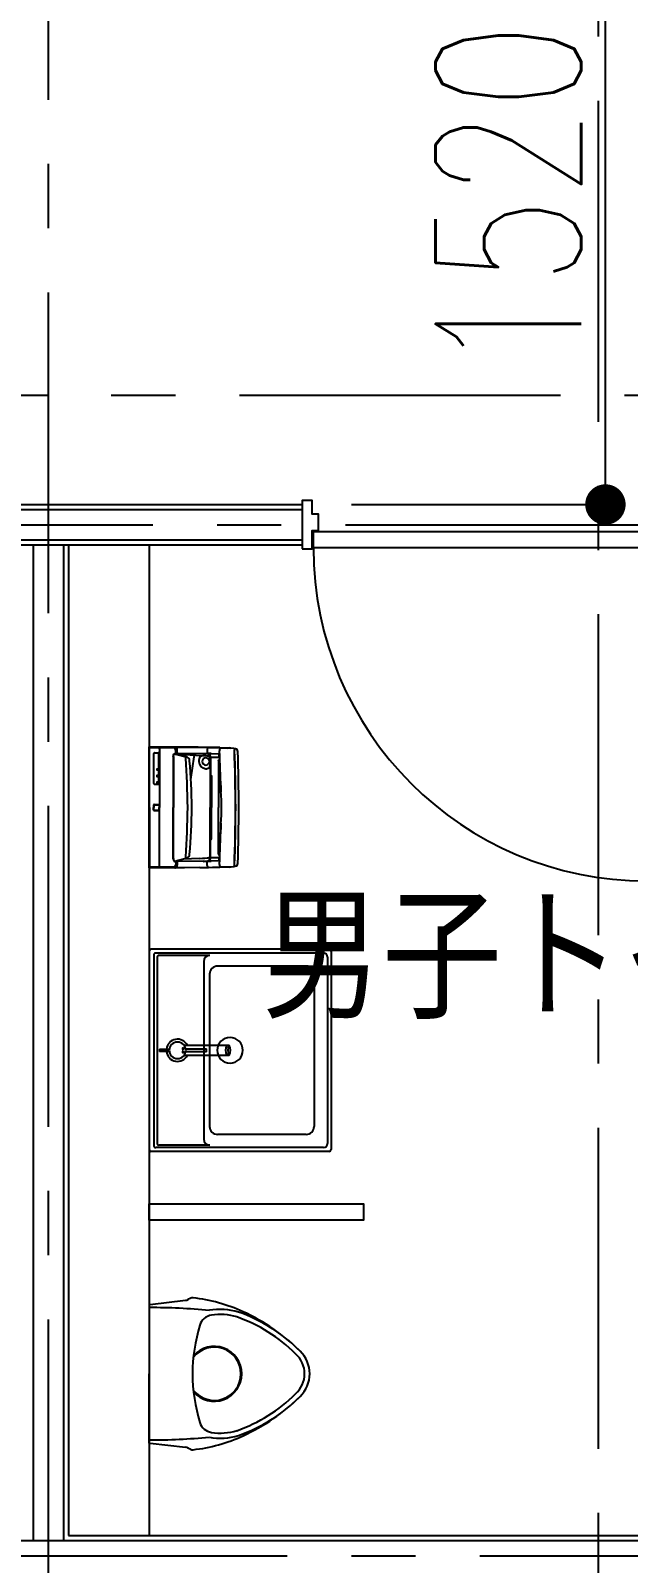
# Model space of a CAD drawing. Extents: x -119186 to 81195, y 1816 to 147180.
# Drawn here: x 26812 to 28291, y 32494 to 36285 of the extents above; entities that cross this region are included whole.
import ezdxf
from ezdxf.enums import TextEntityAlignment as Align

# ---------------------------------------------------------------- set-up
doc = ezdxf.new("R2010")
doc.units = 0
doc.header["$LTSCALE"] = 12.7
doc.header["$MEASUREMENT"] = 0
doc.header["$PDMODE"] = 1
doc.header["$PDSIZE"] = -2
doc.linetypes.add('CENTER', pattern=[2, 1.25, -0.25, 0.25, -0.25])
doc.layers.get('0').update_dxf_attribs({"linetype": 'CONTINUOUS'})
doc.layers.get('DEFPOINTS').update_dxf_attribs({"color": 1, "linetype": 'CONTINUOUS'})
for name, color, linetype in [('80_SHELL_TEXT', 7, 'CONTINUOUS'), ('A_寸法', 9, 'CONTINUOUS'), ('A_建築（什器）', 8, 'CONTINUOUS'), ('A_建築（建具）', 2, 'CONTINUOUS'), ('A_建築（新設・仕上げ）', 2, 'CONTINUOUS'), ('A_建築（軽鉄下地）', 8, 'CONTINUOUS'), ('A_通り芯', 8, 'CENTER')]:
    doc.layers.add(name, color=color, linetype=linetype)
doc.styles.add('Dim', font='simplex.shx', dxfattribs={"width": 0.7, "bigfont": 'extfont2.shx'})
doc.styles.get("Standard").update_dxf_attribs({"font": 'txt', "bigfont": 'BIGFONT.SHX'})
doc.dimstyles.new('1-200', dxfattribs={"dimscale": 200, "dimtxt": 3, "dimasz": 1, "dimexe": 1, "dimexo": 1, "dimgap": 1, "dimtad": 1, "dimdec": 0, "dimtxsty": 'Dim', "dimblk": 'DOT', "dimcen": 2.5, "dimadec": 0, "dimazin": 0, "dimtfac": 1, "dimtdec": 0, "dimtix": 1, "dimtmove": 2, "dimatfit": 3, "dimldrblk": '引出線', "dimfxl": 1, "dimlwd": -1, "dimlwe": -1, "dimarcsym": 0})

# ---------------------------------------------------------------- blocks, each defined once
blk = doc.blocks.new('_Dot')
at = {"color": 0, "linetype": 'ByBlock', "lineweight": -2}
blk.add_line((-0.5, 0), (-1, 0), dxfattribs=at)
at = {"color": 0, "linetype": 'ByBlock', "const_width": 0.5}
blk.add_lwpolyline([(-0.25, 0, 1), (0.25, 0, 1)], format="xyb", close=True, dxfattribs=at)
blk = doc.blocks.new('*D41')
at = {"layer": 'A_寸法', "color": 0, "transparency": 16777216}
for p, q in [((27628.2, 36632.6), (28234.4, 36632.6)), ((28234.4, 35212.6), (28234.4, 36532.6)), ((27606, 35112.6), (28234.4, 35112.6))]:
    blk.add_line(p, q, dxfattribs=at)
at = {"layer": 'DEFPOINTS', "color": 0, "transparency": 16777216}
for p in [(27628.2, 36632.6), (28234.4, 36632.6), (27606, 35112.6)]:
    blk.add_point(p, dxfattribs=at)
at = {"layer": 'A_寸法', "color": 0, "transparency": 16777216, "xscale": 100, "yscale": 100, "zscale": 100}
for p, rotation in [((28234.4, 36632.6), 90), ((28234.4, 35112.6), 270)]:
    blk.add_blockref('_Dot', p, dxfattribs=dict(at, rotation=rotation))
at = {"layer": 'A_寸法', "color": 0, "transparency": 16777216, "insert": (27994.4, 35872.6), "char_height": 360, "attachment_point": 5, "rotation": 90, "style": 'Dim'}
blk.add_mtext('1520', dxfattribs=at)
blk = doc.blocks.new('引出線')
at = {"color": 0, "linetype": 'ByBlock'}
for points in [[(0, 0), (-1.96, -0.4)], [(-1, 0), (0, 0)]]:
    blk.add_lwpolyline(points, dxfattribs=at)
blk = doc.blocks.new('Toilet for Men')
at = {"color": 0}
for p, q in [((-186.9, 103), (-183.6, 96)), ((-171.6, 2.5), (-181.7, 89.6)), ((171.6, 2.5), (181.7, 89.6)), ((186.9, 103), (183.6, 96)), ((-171.6, 2.5), (-171.3, 0)), ((-171.3, 0), (0, 0)), ((171.3, 0), (0, 0)), ((171.6, 2.5), (171.3, 0))]:
    blk.add_line(p, q, dxfattribs=at)
for centre, radius, start, end in [((0, 318.5), 78.6, 90, 135.7064), ((0, 318.5), 66, 90, 138.6236), ((0, 318.5), 78.6, 44.2936, 90), ((0, 318.5), 66, 41.3764, 90), ((305.3, 20.6), 505.2, 135.7064, 155.2161), ((226.3, 87.8), 401.6, 135.157, 160.6404), ((226.3, 87.8), 389, 135.157, 160.6404), ((-226.3, 87.8), 389, 19.3596, 44.843), ((-305.3, 20.6), 505.2, 24.7839, 44.2936), ((-226.3, 87.8), 401.6, 19.3596, 44.843), ((211.8, 63.8), 402.1, 155.2161, 173.6168), ((0, 161.1), 67.9, 310.6222, 229.3778), ((-211.8, 63.8), 402.1, 6.3832, 24.7839), ((-2.8, 175.9), 156.5, 163.2845, 189.9664), ((-2.8, 175.9), 143.8, 163.2845, 188.8438), ((0, 161.1), 65.9, 307.9237, 232.0763), ((2.8, 175.9), 143.8, 351.1562, 16.7155), ((2.8, 175.9), 156.5, 350.0336, 16.7155), ((-109.9, 159.2), 35.4, 188.8438, 252.6558), ((109.9, 159.2), 35.4, 287.3442, 351.1562), ((1493.3, -1.4), 1657, 174.7996, 179.9529), ((0, 511.2), 404.1, 252.6558, 270), ((0, 511.2), 404.1, 270, 287.3442), ((-1493.3, -1.4), 1657, 0.0471, 5.2004), ((-177.8, 107.4), 10.1, 173.6168, 205.641), ((-201.8, 87.3), 20.2, 6.6208, 25.641), ((201.8, 87.3), 20.2, 154.359, 173.3792), ((177.8, 107.4), 10.1, 334.359, 6.3832)]:
    blk.add_arc(centre, radius, start, end, dxfattribs=at)

msp = doc.modelspace()

# ---------------------------------------------------------------- linework, layer by layer
at = {"layer": 'A_建築（什器）'}
msp.add_line((27105.68, 35010.15), (27105.68, 32562.64), dxfattribs=at)
at = {"layer": 'A_建築（什器）', "linetype": 'ByBlock', "lineweight": -2}
for p, q in [((27105.68, 34512.64), (27105.69, 34512.75)), ((27105.68, 34512.64), (27105.68, 34363.15)), ((27105.68, 34213.65), (27105.68, 34512.64)), ((27105.68, 34511.73), (27105.69, 34511.84)), ((27105.68, 34510.12), (27105.69, 34510.24)), ((27105.68, 34504.45), (27105.69, 34504.49)), ((27105.69, 34512.75), (27105.73, 34512.86)), ((27105.73, 34511.95), (27105.69, 34511.85)), ((27105.69, 34511.84), (27105.72, 34511.94)), ((27105.69, 34510.24), (27105.73, 34510.34)), ((27105.69, 34504.49), (27105.73, 34504.52)), ((27105.75, 34512), (27105.72, 34511.94)), ((27105.73, 34512.86), (27105.79, 34512.95)), ((27105.78, 34512.04), (27105.73, 34511.95)), ((27105.73, 34510.34), (27105.79, 34510.44)), ((27105.73, 34504.52), (27105.79, 34504.56)), ((27105.8, 34512.06), (27105.75, 34512)), ((27105.79, 34512.95), (27105.87, 34513.03)), ((27105.79, 34510.44), (27105.87, 34510.52)), ((27105.79, 34504.56), (27105.88, 34504.58)), ((27105.85, 34512.11), (27105.8, 34512.06)), ((27105.92, 34512.16), (27105.85, 34512.11)), ((27105.87, 34513.03), (27105.97, 34513.09)), ((27105.87, 34510.52), (27105.97, 34510.58)), ((27105.88, 34504.58), (27105.98, 34504.6)), ((27105.99, 34512.2), (27105.92, 34512.16)), ((27105.97, 34513.09), (27106.07, 34513.13)), ((27105.97, 34510.58), (27106.07, 34510.61)), ((27105.98, 34504.6), (27106.09, 34504.61)), ((27106.08, 34512.22), (27105.99, 34512.2)), ((27106.07, 34513.13), (27106.18, 34513.14)), ((27106.07, 34510.61), (27106.18, 34510.62)), ((27106.18, 34512.23), (27106.08, 34512.22)), ((27106.09, 34504.61), (27106.2, 34504.61)), ((27280.18, 34511.62), (27106.18, 34513.14)), ((27106.33, 34510.62), (27106.18, 34513.14)), ((27106.18, 34510.62), (27106.18, 34513.14)), ((27106.19, 34510.61), (27106.18, 34510.62)), ((27106.2, 34510.57), (27106.19, 34510.61)), ((27106.2, 34510.47), (27106.2, 34510.57)), ((27106.22, 34510.32), (27106.2, 34510.47)), ((27106.2, 34504.61), (27106.31, 34504.61)), ((27106.23, 34510.09), (27106.22, 34510.32)), ((27106.24, 34509.77), (27106.23, 34510.09)), ((27106.26, 34509.38), (27106.24, 34509.77)), ((27106.26, 34511.84), (27155.99, 34511.37)), ((27106.27, 34508.93), (27106.26, 34509.38)), ((27106.28, 34508.41), (27106.27, 34508.93)), ((27106.29, 34507.78), (27106.28, 34508.41)), ((27106.3, 34507.04), (27106.29, 34507.78)), ((27106.31, 34505.38), (27106.3, 34507.04)), ((27152.92, 34510.64), (27106.31, 34510.88)), ((27106.32, 34363.15), (27106.31, 34505.38)), ((27106.32, 34363.15), (27106.33, 34510.62)), ((27166.86, 34510.4), (27106.33, 34510.62)), ((27117.14, 34422.74), (27117.14, 34496.8)), ((27118.96, 34498.73), (27127.91, 34498.73)), ((27126.18, 34513.14), (27226.7, 34513.14)), ((27129.73, 34422.74), (27129.73, 34496.8)), ((27131.12, 34504.99), (27131.18, 34363.15)), ((27131.12, 34504.99), (27131.18, 34363.15)), ((27155.93, 34511.37), (27152.92, 34510.64)), ((27168.45, 34511.68), (27169.21, 34511.95)), ((27169.09, 34496.42), (27170.84, 34496.26)), ((27169.14, 34511.94), (27171.07, 34512.03)), ((27169.51, 34495.54), (27174.89, 34494.48)), ((27231, 34511.64), (27171.07, 34512.03)), ((27171.12, 34496.27), (27174.53, 34496.98)), ((27171.21, 34496.62), (27171.21, 34504.59)), ((27174.52, 34496.37), (27174.56, 34498.22)), ((27239.03, 34496.18), (27174.53, 34496.98)), ((27174.65, 34499.09), (27174.66, 34505.57)), ((27174.65, 34499.09), (27175.29, 34498.54)), ((27175.31, 34498.53), (27175.28, 34505.74)), ((27249.01, 34506.22), (27248.96, 34497.21)), ((27258.82, 34496.92), (27248.96, 34497.37)), ((27259.14, 34495.64), (27249.76, 34495.74)), ((27258.78, 34496.16), (27258.82, 34496.92)), ((27277.7, 34495.2), (27258.78, 34496.16)), ((27277.75, 34494.85), (27259.14, 34495.64)), ((27318.9, 34508.29), (27316.36, 34508.54)), ((27165.15, 34489.75), (27165.03, 34363.15)), ((27165.55, 34489.71), (27165.15, 34489.8)), ((27165.55, 34489.71), (27165.55, 34363.15)), ((27174.89, 34494.48), (27194.28, 34489.38)), ((27236.82, 34490.7), (27176.37, 34494.33)), ((27209.01, 34432.34), (27216.55, 34488.68)), ((27255.91, 34485.59), (27255.84, 34467.48)), ((27256.68, 34486.91), (27256.65, 34363.17)), ((27257.52, 34486.95), (27257.52, 34441.03)), ((27277.4, 34478.57), (27277.4, 34363.15)), ((27279.68, 34481.15), (27278.03, 34481.15)), ((27118.96, 34420.85), (27127.91, 34420.85)), ((27257.08, 34437.36), (27257.08, 34363.15)), ((27259.91, 34437.38), (27259.92, 34363.15)), ((27105.68, 34213.65), (27105.68, 34363.15)), ((27106.32, 34363.15), (27106.33, 34215.67)), ((27116.38, 34368.64), (27116.38, 34363.14)), ((27116.38, 34368.64), (27116.53, 34368.64)), ((27116.38, 34357.65), (27116.38, 34363.15)), ((27116.38, 34357.64), (27116.53, 34357.64)), ((27116.53, 34368.64), (27116.53, 34363.14)), ((27116.53, 34357.64), (27116.53, 34363.15)), ((27116.68, 34368.64), (27116.68, 34363.14)), ((27116.68, 34368.64), (27117.22, 34368.64)), ((27116.68, 34357.65), (27116.68, 34363.15)), ((27116.68, 34357.64), (27117.22, 34357.64)), ((27116.79, 34368.64), (27116.79, 34363.14)), ((27116.79, 34357.65), (27116.79, 34363.15)), ((27117.22, 34368.64), (27117.23, 34363.14)), ((27117.22, 34357.64), (27117.23, 34363.15)), ((27117.22, 34357.64), (27117.23, 34363.15)), ((27118.19, 34370.45), (27129.37, 34370.45)), ((27118.19, 34370.45), (27118.19, 34370.3)), ((27118.19, 34370.3), (27129.37, 34370.3)), ((27118.19, 34370.15), (27129.37, 34370.15)), ((27118.19, 34370.15), (27118.19, 34369.6)), ((27118.19, 34370.03), (27129.37, 34370.03)), ((27118.19, 34356.14), (27118.19, 34356.68)), ((27118.19, 34356.25), (27129.37, 34356.25)), ((27118.19, 34356.14), (27129.37, 34356.14)), ((27118.19, 34355.84), (27118.19, 34355.99)), ((27118.19, 34355.99), (27129.37, 34355.99)), ((27118.19, 34355.84), (27129.37, 34355.84)), ((27118.23, 34369.6), (27129.32, 34369.6)), ((27118.23, 34356.68), (27129.32, 34356.68)), ((27129.37, 34370.45), (27129.37, 34370.3)), ((27129.37, 34370.15), (27129.37, 34369.6)), ((27129.37, 34356.14), (27129.37, 34356.68)), ((27129.37, 34355.84), (27129.37, 34355.99)), ((27130.33, 34368.64), (27130.34, 34363.15)), ((27130.88, 34368.64), (27130.33, 34368.64)), ((27130.33, 34357.64), (27130.34, 34363.14)), ((27130.88, 34357.64), (27130.33, 34357.64)), ((27130.77, 34368.64), (27130.77, 34363.14)), ((27130.77, 34357.65), (27130.77, 34363.15)), ((27130.88, 34368.64), (27130.88, 34363.14)), ((27130.88, 34357.65), (27130.88, 34363.15)), ((27131.03, 34368.64), (27131.03, 34363.14)), ((27131.18, 34368.64), (27131.03, 34368.64)), ((27131.03, 34357.64), (27131.03, 34363.15)), ((27131.18, 34357.64), (27131.03, 34357.64)), ((27131.12, 34221.3), (27131.18, 34363.15)), ((27131.12, 34221.3), (27131.18, 34363.14)), ((27131.18, 34368.64), (27131.18, 34363.14)), ((27131.18, 34357.65), (27131.18, 34363.15)), ((27165.15, 34236.54), (27165.03, 34363.15)), ((27165.55, 34236.59), (27165.55, 34363.15)), ((27256.68, 34239.38), (27256.65, 34363.12)), ((27257.08, 34288.93), (27257.08, 34363.15)), ((27259.91, 34288.92), (27259.92, 34363.15)), ((27277.4, 34247.72), (27277.4, 34363.15)), ((27257.52, 34239.34), (27257.52, 34285.26)), ((27165.55, 34238.38), (27165.15, 34238.18)), ((27169.09, 34229.87), (27170.84, 34230.03)), ((27169.51, 34230.75), (27174.89, 34231.81)), ((27171.12, 34230.02), (27174.53, 34229.31)), ((27171.21, 34229.67), (27171.21, 34221.7)), ((27174.52, 34229.92), (27174.56, 34228.08)), ((27239.03, 34230.11), (27174.53, 34229.31)), ((27174.89, 34231.81), (27194.28, 34236.91)), ((27230.95, 34237.12), (27189.69, 34235.46)), ((27259.14, 34230.65), (27249.76, 34230.55)), ((27277.7, 34231.09), (27258.78, 34230.13)), ((27258.78, 34230.13), (27258.82, 34229.38)), ((27277.75, 34231.44), (27259.14, 34230.65)), ((27279.68, 34245.15), (27278.03, 34245.15)), ((27106.33, 34215.67), (27106.18, 34213.15)), ((27280.18, 34214.67), (27106.18, 34213.15)), ((27106.26, 34214.45), (27155.99, 34214.92)), ((27152.92, 34215.65), (27106.31, 34215.41)), ((27166.86, 34215.89), (27106.33, 34215.67)), ((27109.68, 34214.99), (27111.18, 34215.01)), ((27109.98, 34214.63), (27110.88, 34214.63)), ((27113.18, 34215.02), (27114.68, 34215.03)), ((27113.48, 34214.65), (27114.38, 34214.65)), ((27155.93, 34214.92), (27152.92, 34215.65)), ((27168.45, 34214.61), (27169.21, 34214.34)), ((27169.14, 34214.35), (27171.07, 34214.27)), ((27231, 34214.65), (27171.07, 34214.27)), ((27174.65, 34227.2), (27175.29, 34227.75)), ((27174.65, 34227.2), (27174.66, 34220.72)), ((27175.31, 34227.76), (27175.28, 34220.55)), ((27258.82, 34229.38), (27248.96, 34228.92)), ((27249.01, 34220.07), (27248.96, 34229.08)), ((27318.9, 34218.01), (27316.36, 34217.75))]:
    msp.add_line(p, q, dxfattribs=at)
at = {"layer": 'A_建築（什器）', "linetype": 'Continuous'}
for p, q in [((27105.68, 34007.7), (27105.68, 33517.7)), ((27540.68, 34012.7), (27110.68, 34012.7)), ((27550.68, 34012.7), (27113.68, 34012.7)), ((27536.98, 34003.3), (27122.18, 34003.3)), ((27555.68, 34007.7), (27555.68, 33517.7)), ((27117.18, 33998.3), (27117.18, 33527.1)), ((27125.18, 33992.24), (27125.18, 33533.16)), ((27255.68, 33997.24), (27130.18, 33997.24)), ((27240.68, 33982.24), (27240.68, 33543.16)), ((27493.82, 33970.83), (27275.04, 33970.83)), ((27546.98, 33993.3), (27546.98, 33532.1)), ((27255.04, 33950.83), (27255.04, 33574.57)), ((27513.82, 33950.83), (27513.82, 33574.57)), ((27191.93, 33775.2), (27303.81, 33775.2)), ((27131.5, 33765.7), (27131.5, 33759.7)), ((27131.5, 33765.7), (27155.4, 33765.7)), ((27155.4, 33759.7), (27131.5, 33759.7)), ((27303.81, 33750.2), (27191.93, 33750.2)), ((27195.79, 33766.7), (27247.48, 33766.7)), ((27247.48, 33758.7), (27195.79, 33758.7)), ((27493.82, 33554.57), (27275.04, 33554.57)), ((27540.68, 33512.7), (27110.68, 33512.7)), ((27550.68, 33512.7), (27113.68, 33512.7)), ((27536.98, 33522.1), (27122.18, 33522.1)), ((27255.68, 33528.16), (27130.18, 33528.16))]:
    msp.add_line(p, q, dxfattribs=at)
at = {"layer": 'A_建築（什器）', "linetype": 'ByBlock', "lineweight": -2}
for points in [[(27126.68, 34456.15), (27126.68, 34458.15), (27124.68, 34458.15), (27124.68, 34456.15)], [(27126.68, 34440.15), (27126.68, 34442.15), (27124.68, 34442.15), (27124.68, 34440.15)], [(27126.68, 34424.15), (27126.68, 34426.15), (27124.68, 34426.15), (27124.68, 34424.15)]]:
    msp.add_lwpolyline(points, close=True, dxfattribs=at)
at = {"layer": 'A_建築（什器）'}
msp.add_lwpolyline([(27105.68, 33342.92), (27105.68, 33382.92), (27635.68, 33382.92), (27635.68, 33342.92)], close=True, dxfattribs=at)
at = {"layer": 'A_建築（什器）', "linetype": 'ByBlock', "lineweight": -2}
for centre, radius, start, end in [((27106.19, 34512.63), 0.508, 90.40709, 179.09433), ((27106.21, 34510.1), 0.535, 77.65325, 177.50959), ((27106.18, 34511.35), 0.494, 80.78687, 173.76559), ((27118.97, 34496.89), 1.84, 90.47323, 181.5752), ((27127.89, 34496.89), 1.84, 358.4248, 89.52677), ((27166.13, 34505.34), 5.14, 351.61712, 85.83375), ((27168.84, 34504.35), 7.34, 57.85228, 93.01914), ((27169.62, 34505.34), 6.63, 50.50118, 93.56374), ((27170.89, 34498.21), 1.95, 267.22435, 286.69488), ((27172.74, 34496.48), 1.54, 174.6312, 249.96018), ((27168.7, 34506.15), 5.98, 354.4982, 47.8468), ((27168.84, 34506.34), 6.47, 354.72966, 39.47523), ((27176.86, 34496.39), 2.34, 177.63166, 257.81082), ((27173.2, 34498.61), 2.1, 309.27009, 358.08507), ((27178.43, 34498.28), 3.87, 167.95153, 180.96607), ((25484.52, -29742.79), 64278.16, 88.3679564, 88.4430501), ((27239.21, 34376.98), 119.23, 84.92364, 90.49787), ((27250.99, 34497.36), 2.04, 184.29974, 232.81569), ((27253.51, 34506.61), 4.47, 79.51612, 180.6677), ((27252.62, 34497.19), 1.98, 179.01668, 228.86237), ((27242.21, 34484.14), 14.72, 10.65762, 51.88781), ((27254.54, 34497.2), 1.99, 179.1359, 229.16074), ((27246.41, 34486.93), 11.12, 359.70517, 52.09031), ((27259.36, 34496.18), 0.579, 181.88227, 247.39227), ((27276.94, 34493.79), 1.6, 14.7837, 61.68197), ((27285.39, 34504.3), 5.84, 89.00756, 186.64228), ((23627.45, 34329.17), 3656.3, 1.2064, 2.73477), ((27299.96, 34662.6), 152.27, 262.53903, 271.79753), ((27304.26, 34500.91), 9.51, 64.47007, 87.16231), ((22819.09, 34352.45), 4500.04, 0.1362, 1.94476), ((22643.77, 34350.65), 4675.88, 0.15309, 1.88884), ((27318.57, 34501.88), 6.41, 359.74341, 87.04235), ((22881.65, 34354.73), 4445.77, 0.1084, 1.89632), ((27191.03, 34472.21), 17.45, 43.25576, 78.6144), ((25223.76, 34346.42), 1977.27, 0.48893, 4.02388), ((27195.53, 34478.09), 10.22, 4.63407, 36.47818), ((25759.66, 34352.94), 1451.52, 0.40284, 4.97893), ((27223.47, 34488.47), 6.93, 150.69173, 178.28267), ((27246.12, 34477.96), 17.59, 143.07997, 181.91967), ((27247.27, 34477.74), 18.74, 181.14905, 264.94618), ((27236.88, 34484.26), 6.45, 90.56797, 138.53278), ((27245.68, 34477.15), 8.88, 90, 270), ((27245.68, 34477.15), 8.88, 90, 270), ((27242.5, 34434.71), 56.28, 83.19719, 95.79552), ((27244.79, 34476.61), 17.55, 272.71544, 297.88788), ((27245.68, 34477.15), 8.88, 270, 90), ((27245.68, 34477.15), 8.88, 270, 90), ((27249.56, 34484.08), 6.52, 13.38397, 93.4593), ((27249.13, 34466.64), 6.76, 304.89075, 7.12218), ((27256.99, 34485.81), 1.09, 106.34374, 179.1385), ((27267.15, 34196.09), 290.96, 87.57296, 92.06365), ((27277.24, 34493.56), 1.38, 18.64192, 68.19917), ((27257.28, 34487.8), 22.16, 4.3355, 16.79605), ((36078.81, 34809.87), 8805.26, 182.084634, 182.658521), ((27118.97, 34422.69), 1.84, 178.4248, 269.52677), ((27127.89, 34422.69), 1.84, 270.47323, 1.5752), ((26364.67, 34342.57), 920.47, 1.27566, 3.96045), ((27118.19, 34368.64), 1.81, 90, 180.03705), ((27118.19, 34357.64), 1.81, 179.96295, 270), ((27118.19, 34368.64), 1.66, 90, 180.56182), ((27118.19, 34357.64), 1.66, 179.43818, 270), ((27118.19, 34368.64), 1.51, 90, 180.04443), ((27118.19, 34357.64), 1.51, 179.95557, 270), ((27118.19, 34368.64), 1.39, 90, 180.13814), ((27118.19, 34357.64), 1.39, 179.86186, 270), ((27118.19, 34368.64), 0.962, 87.11525, 180), ((27118.19, 34357.64), 0.962, 180, 272.88475), ((27129.37, 34368.64), 0.962, 0, 92.88475), ((27129.37, 34357.64), 0.962, 267.11525, 0), ((27129.37, 34368.64), 1.81, 359.96295, 90), ((27129.37, 34368.64), 1.66, 359.43818, 90), ((27129.37, 34368.64), 1.51, 359.95557, 90), ((27129.37, 34368.64), 1.39, 359.86186, 90), ((27129.37, 34357.64), 1.66, 270, 0.56182), ((27129.37, 34357.64), 1.39, 270, 0.13814), ((27129.37, 34357.64), 1.81, 270, 0.03705), ((27129.37, 34357.64), 1.51, 270, 0.04443), ((25223.76, 34379.87), 1977.27, 355.97612, 359.51107), ((25759.66, 34373.35), 1451.52, 355.02107, 359.59716), ((26364.67, 34383.72), 920.47, 356.03955, 358.72434), ((22819.09, 34373.84), 4500.04, 358.05524, 359.8638), ((22643.77, 34375.64), 4675.88, 358.11116, 359.84691), ((22881.65, 34371.56), 4445.77, 358.10368, 359.8916), ((36078.81, 33916.43), 8805.26, 177.341479, 177.915366), ((23627.45, 34397.12), 3656.3, 357.26523, 358.7936), ((27170.89, 34228.08), 1.95, 73.30512, 92.77565), ((27172.74, 34229.81), 1.54, 110.03982, 185.3688), ((27176.86, 34229.91), 2.34, 102.18918, 182.36834), ((27191.03, 34254.08), 17.45, 281.3856, 316.74424), ((27195.53, 34248.2), 10.22, 323.52182, 355.36593), ((27209.41, 34527.99), 291.66, 274.23554, 279.19239), ((27239.21, 34349.32), 119.23, 269.50213, 275.07636), ((27250.99, 34228.93), 2.04, 127.18431, 175.70026), ((27252.62, 34229.1), 1.98, 131.13763, 180.98332), ((27242.21, 34242.15), 14.72, 308.11219, 349.34238), ((27254.54, 34229.09), 1.99, 130.83926, 180.8641), ((27246.41, 34239.36), 11.12, 307.90969, 0.29483), ((27256.91, 34240.35), 0.952, 197.22653, 255.58565), ((27267.15, 34530.2), 290.96, 267.93635, 272.42704), ((27259.36, 34230.11), 0.579, 112.60773, 178.11773), ((27276.94, 34232.5), 1.6, 298.31803, 345.2163), ((27277.24, 34232.73), 1.38, 291.80083, 341.35808), ((27257.28, 34238.49), 22.16, 343.20395, 355.6645), ((27106.21, 34216.19), 0.535, 182.49041, 282.34675), ((27106.19, 34213.66), 0.508, 180.90567, 269.59291), ((27106.18, 34214.94), 0.494, 186.23441, 279.21313), ((27109.98, 34214.94), 0.31, 168.87458, 269.7147), ((27110.88, 34214.94), 0.31, 270.2853, 11.12542), ((27113.48, 34214.96), 0.31, 168.87458, 269.7147), ((27114.38, 34214.96), 0.31, 270.2853, 11.12542), ((27166.13, 34220.95), 5.14, 274.16625, 8.38288), ((27168.84, 34221.95), 7.34, 266.98086, 302.14772), ((27169.62, 34220.95), 6.63, 266.43626, 309.49882), ((27168.7, 34220.14), 5.98, 312.1532, 5.5018), ((27168.84, 34219.95), 6.47, 320.52477, 5.27034), ((27173.2, 34227.68), 2.1, 1.91493, 50.72991), ((27178.43, 34228.01), 3.87, 179.03393, 192.04847), ((25484.52, 98469.08), 64278.16, 271.5569499, 271.6320436), ((27253.51, 34219.68), 4.47, 179.3323, 280.48388), ((27285.39, 34222), 5.84, 173.35772, 270.99244), ((27299.96, 34063.69), 152.27, 88.20247, 97.46097), ((27304.26, 34225.38), 9.51, 272.83769, 295.52993), ((27318.57, 34224.41), 6.41, 272.95765, 0.25659)]:
    msp.add_arc(centre, radius, start, end, dxfattribs=at)
at = {"layer": 'A_建築（什器）', "linetype": 'Continuous'}
for centre, radius, start, end in [((27110.68, 34007.7), 5, 90, 180), ((27122.18, 33998.3), 5, 90, 180), ((27536.98, 33993.3), 10, 0, 90), ((27550.68, 34007.7), 5, 0, 90), ((27130.18, 33992.24), 5, 90, 180), ((27255.68, 33982.24), 15, 90, 180), ((27275.04, 33950.83), 20, 90, 180), ((27493.82, 33950.83), 20, 0, 90), ((27175.68, 33762.7), 27.5, 27.03569, 173.73709), ((27175.68, 33762.7), 20.5, 90, 270), ((27175.68, 33762.7), 20.5, 270, 90), ((27305.68, 33762.7), 31.75, 90, 180), ((27319.37, 33762.7), 24.78, 149.71071, 210.28929), ((27325.21, 33762.7), 24.78, 149.71071, 210.28929), ((27282.41, 33762.7), 24.78, 329.71071, 30.28929), ((27305.68, 33762.7), 31.75, 270, 90), ((27175.68, 33762.7), 27.5, 186.26291, 332.96431), ((27189.68, 33766.7), 1.7, 90, 270), ((27189.68, 33758.7), 1.7, 90, 270), ((27189.68, 33766.7), 1.7, 270, 90), ((27189.68, 33758.7), 1.7, 270, 90), ((27207.68, 33762.7), 40, 354.26083, 5.73917), ((27305.68, 33762.7), 31.75, 180, 270), ((27275.04, 33574.57), 20, 180, 270), ((27493.82, 33574.57), 20, 270, 0), ((27110.68, 33517.7), 5, 180, 270), ((27122.18, 33527.1), 5, 180, 270), ((27130.18, 33533.16), 5, 180, 270), ((27255.68, 33543.16), 15, 180, 270), ((27536.98, 33532.1), 10, 270, 0), ((27550.68, 33517.7), 5, 270, 0)]:
    msp.add_arc(centre, radius, start, end, dxfattribs=at)
at = {"layer": 'A_建築（什器）', "linetype": 'ByBlock', "lineweight": -2, "extrusion": (0, 0, -1)}
for centre, major_axis, ratio, start_param, end_param in [((27128.86, 34504.95), (0.02, 5.59), 0.4038952, 6.2831853, 7.8892127), ((27168.96, 34489.74), (0.01, 6.69), 0.5694296, 4.7124069, 6.4000992), ((27169.43, 34489.63), (0.01, 5.91), 0.6564156, 4.6857901, 6.5132442), ((27315.2, 34504.74), (0.01, 4.55), 0.4182143, 0, 1.5648214), ((27315.2, 34504.74), (-0.01, -4.55), 0.2954572, 3.1415927, 4.6198467), ((27193.96, 34484.61), (-0.03, -4.81), 0.4612645, 3.2485398, 4.6219709), ((27278.02, 34478.57), (0.01, 2.58), 0.2395305, 4.6700142, 6.2831853), ((27258.5, 34437.36), (0, 5.78), 0.2448108, 4.7063237, 7.8537999)]:
    msp.add_ellipse(centre, major_axis=major_axis, ratio=ratio, start_param=start_param, end_param=end_param, dxfattribs=at)
at = {"layer": 'A_建築（什器）', "linetype": 'ByBlock', "lineweight": -2}
for centre, major_axis, ratio, start_param, end_param in [((27258.5, 34288.93), (0, -5.78), 0.2448108, 4.7063237, 7.8537999), ((27168.96, 34236.56), (0.01, -6.69), 0.5694296, 4.7124069, 6.3812621), ((27169.43, 34236.67), (0.01, -5.91), 0.6564156, 4.6857901, 6.5132442), ((27193.96, 34241.68), (-0.03, 4.81), 0.4612645, 3.2485398, 4.6219709), ((27278.02, 34247.73), (0.01, -2.58), 0.2395305, 4.6700142, 6.2831853), ((27128.86, 34221.35), (0.02, -5.59), 0.4038952, 6.2831853, 7.8892127), ((27315.2, 34221.55), (0.01, -4.55), 0.4182143, 0, 1.5648214), ((27315.2, 34221.55), (-0.01, 4.55), 0.2954572, 3.1415927, 4.6198467)]:
    msp.add_ellipse(centre, major_axis=major_axis, ratio=ratio, start_param=start_param, end_param=end_param, dxfattribs=at)
at = {"layer": 'A_建築（建具）'}
msp.add_lwpolyline([(27484.16, 35002.64), (27509.16, 35002.64), (27509.16, 35048.64), (27524.16, 35048.64), (27524.16, 35088.64), (27509.16, 35088.64), (27509.16, 35122.64), (27484.16, 35122.64), (27484.16, 35002.64)], dxfattribs=at)
msp.add_lwpolyline([(28336.16, 35005.64), (27512.16, 35005.64), (27512.16, 35045.64), (28336.16, 35045.64)], close=True, dxfattribs=at)
msp.add_arc((28336.16, 35005.64), 824, 180, 270, dxfattribs=at)
at = {"layer": 'A_建築（新設・仕上げ）'}
for p, q in [((26479.88, 35112.64), (27484.16, 35112.64)), ((26479.88, 35012.64), (27484.16, 35012.64)), ((26906.16, 35012.64), (26906.16, 32562.64)), ((26906.16, 32562.64), (29426.16, 32562.64))]:
    msp.add_line(p, q, dxfattribs=at)
at = {"layer": 'A_建築（軽鉄下地）', "color": 8, "ltscale": 50}
for p, q in [((26479.88, 35100.14), (27484.16, 35100.14)), ((26479.88, 35025.14), (27484.16, 35025.14)), ((26818.66, 35012.64), (26818.66, 32550.14)), ((26893.66, 35012.64), (26893.66, 32550.14)), ((24356.16, 32550.14), (31556.16, 32550.14))]:
    msp.add_line(p, q, dxfattribs=at)
at = {"layer": 'A_通り芯', "color": 8, "ltscale": 50}
for p, q in [((28216.16, 51351.05), (28216.16, 14056.3)), ((26856.16, 38177.28), (26856.16, 32306.77)), ((15899.26, 35382.64), (35744.83, 35382.64)), ((23781.22, 35062.64), (31911.53, 35062.64)), ((24113.59, 32512.64), (32273.14, 32512.64))]:
    msp.add_line(p, q, dxfattribs=at)

# ---------------------------------------------------------------- block references
at = {"layer": 'A_建築（什器）', "rotation": 269.9999999999999}
msp.add_blockref('Toilet for Men', (27105.68, 32962.7), dxfattribs=at)

# ---------------------------------------------------------------- texts
at = {"layer": '80_SHELL_TEXT', "color": 0, "width": 0.9}
msp.add_text('男子トイレ', height=300, dxfattribs=at).set_placement((27385, 34140.87), align=Align.TOP_LEFT)

# ---------------------------------------------------------------- dimensions: what is measured, and where the dimension line sits
at = {"layer": 'A_寸法', "color": 8}
dim = msp.add_linear_dim(base=(28234.44, 36632.64), p1=(27606.02, 35112.64), p2=(27628.17, 36632.64), angle=90, dimstyle='1-200', override={"dimtxt": 1.8, "dimasz": 0.5, "dimexe": 0, "dimexo": 0, "dimgap": 0.3}, dxfattribs=at)
dim.commit()
dim.dimension.update_dxf_attribs({"geometry": '*D41', "text_midpoint": (27994.44, 35872.64)})

doc.saveas('drawing.dxf')
